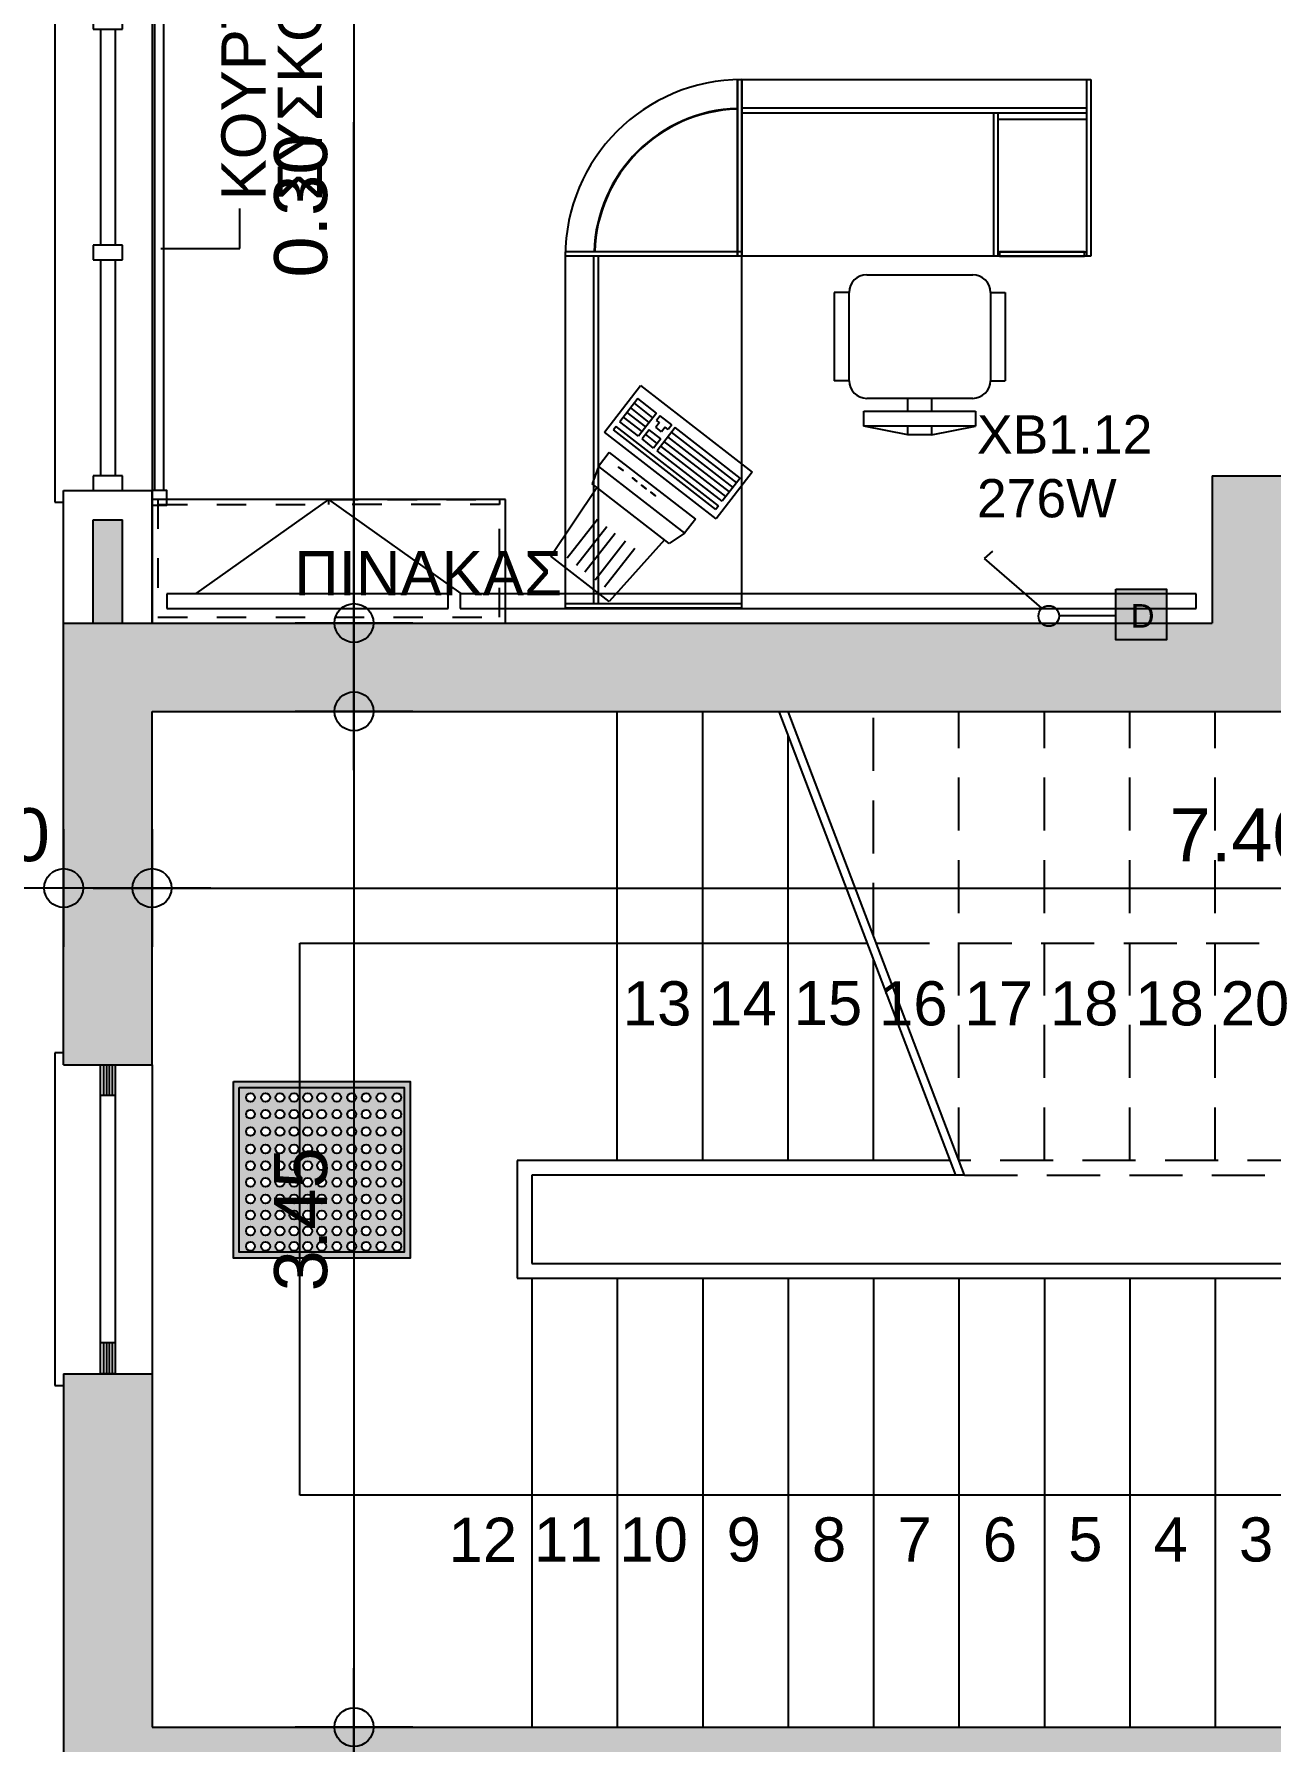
# Model space of a CAD drawing. Header units: metres. Extents: x -11 to 85, y -301 to 135.
# Drawn here: x 14.67 to 18.87, y -43.24 to -37.44 of the extents above; entities that cross this region are included whole.
import ezdxf
from ezdxf.enums import TextEntityAlignment as Align

# ---------------------------------------------------------------- set-up
doc = ezdxf.new("R2010")
doc.units = ezdxf.units.M
doc.header["$LTSCALE"] = 0.036
doc.header["$PDMODE"] = 2
doc.linetypes.add('HIDDEN', pattern=[0.375, 0.25, -0.125])
for name, color, linetype in [('arxitek borofos', 252, 'Continuous'), ('DIMBLK', 252, 'Continuous'), ('Epipla', 252, 'Continuous'), ('HLEK_FL001_SYMBOLS', 230, 'Continuous'), ('Parathira', 252, 'Continuous')]:
    doc.layers.add(name, color=color, linetype=linetype)
doc.styles.add('COMU-N', font='arial.ttf')
doc.styles.get("Standard").update_dxf_attribs({"font": 'arial.ttf'})
doc.dimstyles.new('CADWDOT', dxfattribs={"dimscale": 0.1, "dimtxt": 1.8, "dimasz": 0.08, "dimexe": 2, "dimexo": 0, "dimgap": 0.09, "dimtad": 0, "dimrnd": 0.001, "dimzin": 0, "dimdsep": 46, "dimtxsty": 'Standard', "dimblk1": 'ARTDIM', "dimblk2": 'ARTDIM', "dimsah": 1, "dimcen": 0.09, "dimdle": 0.05, "dimse1": 1, "dimse2": 1, "dimadec": 0, "dimazin": 0, "dimtfac": 1, "dimtmove": 0, "dimatfit": 3, "dimldrblk": 'ARTDIM', "dimfxl": 2, "dimtvp": 0.9999, "dimtolj": 1, "dimtzin": 0, "dimarcsym": 0})

# ---------------------------------------------------------------- blocks, each defined once
blk = doc.blocks.new('A$C7E7A7D1A')
at = {"layer": 'Parathira'}
for p, q in [((-0.33, 0.04), (-0.33, -1.09)), ((-0.3, 0.04), (-0.33, 0.04)), ((-0.175, 0), (-0.125, 0)), ((-0.175, -1.05), (-0.175, 0)), ((-0.125, 0), (-0.125, -1.05)), ((0, 0), (0, -1.05)), ((-0.165, 0), (-0.165, -0.105)), ((-0.155, 0), (-0.155, -0.105)), ((-0.145, 0), (-0.145, -0.105)), ((-0.135, 0), (-0.135, -0.105)), ((-0.125, -0.105), (-0.175, -0.105)), ((-0.125, -0.945), (-0.175, -0.945)), ((-0.165, -0.945), (-0.165, -1.05)), ((-0.155, -0.945), (-0.155, -1.05)), ((-0.145, -0.945), (-0.145, -1.05)), ((-0.135, -0.945), (-0.135, -1.05)), ((-0.33, -1.09), (-0.3, -1.09)), ((-0.125, -1.05), (-0.175, -1.05))]:
    blk.add_line(p, q, dxfattribs=at)
blk = doc.blocks.new('A$C52D13D70')
at = {"layer": 'Parathira'}
for p, q in [((-0.33, 0.04), (-0.33, -2.44)), ((-0.3, 0.04), (-0.33, 0.04)), ((-0.1, 0), (-0.2, 0)), ((-0.2, 0), (-0.2, -0.05)), ((-0.1, -0.05), (-0.1, 0)), ((0, 0), (0, -2.4)), ((-0.2, -0.05), (-0.1, -0.05)), ((-0.175, -0.05), (-0.175, -0.7833)), ((-0.125, -0.05), (-0.125, -0.7833)), ((-0.1, -0.7833), (-0.2, -0.7833)), ((-0.2, -0.7833), (-0.2, -0.8333)), ((-0.1, -0.8333), (-0.1, -0.7833)), ((-0.2, -0.8333), (-0.1, -0.8333)), ((-0.175, -0.8333), (-0.175, -1.5667)), ((-0.125, -0.8333), (-0.125, -1.5667)), ((-0.1, -1.5667), (-0.2, -1.5667)), ((-0.2, -1.5667), (-0.2, -1.6167)), ((-0.2, -1.6167), (-0.1, -1.6167)), ((-0.175, -1.6167), (-0.175, -2.35)), ((-0.125, -1.6167), (-0.125, -2.35)), ((-0.1, -1.6167), (-0.1, -1.5667)), ((-0.1, -2.35), (-0.2, -2.35)), ((-0.2, -2.35), (-0.2, -2.4)), ((-0.1, -2.4), (-0.1, -2.35)), ((-0.2, -2.4), (-0.1, -2.4)), ((-0.33, -2.44), (-0.3, -2.44))]:
    blk.add_line(p, q, dxfattribs=at)
blk = doc.blocks.new('ARTDIM')
at = {"layer": 'DIMBLK'}
for p, q in [((0, -24.9975), (0, 24.9975)), ((-24.9975, 0), (24.9975, 0))]:
    blk.add_line(p, q, dxfattribs=at)
blk.add_circle((0, 0), 8.25, dxfattribs=at)
blk = doc.blocks.new('*D877')
at = {"layer": 'arxitek borofos', "color": 0, "lineweight": -2}
blk.add_line((15.7595, -28.801), (15.7595, -39.435), dxfattribs=at)
at = {"layer": 'Defpoints', "color": 0, "transparency": 16777216}
for p in [(15.0737, -28.793), (15.0737, -39.443), (15.7595, -39.443)]:
    blk.add_point(p, dxfattribs=at)
at = {"layer": 'arxitek borofos', "color": 0, "lineweight": -2, "xscale": 0.008, "yscale": 0.008, "zscale": 0.008}
for p, rotation in [((15.7595, -28.793), 90), ((15.7595, -39.443), 270)]:
    blk.add_blockref('ARTDIM', p, dxfattribs=dict(at, rotation=rotation))
at = {"layer": 'arxitek borofos', "color": 0, "insert": (15.5796, -34.118), "char_height": 0.18, "attachment_point": 5, "rotation": 90}
blk.add_mtext('\\A1;10.65', dxfattribs=at)
blk = doc.blocks.new('*D878')
at = {"layer": 'arxitek borofos', "color": 0, "lineweight": -2}
for p, q in [((15.7595, -39.443), (15.7595, -37.7417)), ((15.7595, -39.735), (15.7595, -39.451))]:
    blk.add_line(p, q, dxfattribs=at)
at = {"layer": 'Defpoints', "color": 0, "transparency": 16777216}
for p in [(15.3737, -39.443), (15.3737, -39.743), (15.7595, -39.743)]:
    blk.add_point(p, dxfattribs=at)
at = {"layer": 'arxitek borofos', "color": 0, "lineweight": -2, "xscale": 0.008, "yscale": 0.008, "zscale": 0.008}
for p, rotation in [((15.7595, -39.443), 90), ((15.7595, -39.743), 270)]:
    blk.add_blockref('ARTDIM', p, dxfattribs=dict(at, rotation=rotation))
at = {"layer": 'arxitek borofos', "color": 0, "insert": (15.5796, -38.025), "char_height": 0.18, "attachment_point": 5, "rotation": 90}
blk.add_mtext('\\A1;0.30', dxfattribs=at)
blk = doc.blocks.new('*D879')
at = {"layer": 'arxitek borofos', "color": 0, "lineweight": -2}
blk.add_line((15.7595, -39.751), (15.7595, -43.185), dxfattribs=at)
at = {"layer": 'Defpoints', "color": 0, "transparency": 16777216}
for p in [(15.0737, -39.743), (15.0737, -43.193), (15.7595, -43.193)]:
    blk.add_point(p, dxfattribs=at)
at = {"layer": 'arxitek borofos', "color": 0, "lineweight": -2, "xscale": 0.008, "yscale": 0.008, "zscale": 0.008}
for p, rotation in [((15.7595, -39.743), 90), ((15.7595, -43.193), 270)]:
    blk.add_blockref('ARTDIM', p, dxfattribs=dict(at, rotation=rotation))
at = {"layer": 'arxitek borofos', "color": 0, "insert": (15.5796, -41.468), "char_height": 0.18, "attachment_point": 5, "rotation": 90}
blk.add_mtext('\\A1;3.45', dxfattribs=at)
blk = doc.blocks.new('*D880')
at = {"layer": 'arxitek borofos', "color": 0, "lineweight": -2}
for p, q in [((15.7595, -43.201), (15.7595, -43.485)), ((15.7595, -43.493), (15.7595, -44.0676))]:
    blk.add_line(p, q, dxfattribs=at)
at = {"layer": 'Defpoints', "color": 0, "transparency": 16777216}
for p in [(15.0737, -43.193), (15.0737, -43.493), (15.7595, -43.493)]:
    blk.add_point(p, dxfattribs=at)
at = {"layer": 'arxitek borofos', "color": 0, "lineweight": -2, "xscale": 0.008, "yscale": 0.008, "zscale": 0.008}
for p, rotation in [((15.7595, -43.193), 90), ((15.7595, -43.493), 270)]:
    blk.add_blockref('ARTDIM', p, dxfattribs=dict(at, rotation=rotation))
at = {"layer": 'arxitek borofos', "color": 0, "insert": (15.5796, -43.7843), "char_height": 0.18, "attachment_point": 5, "rotation": 90}
blk.add_mtext('\\A1;0.30', dxfattribs=at)
blk = doc.blocks.new('*D895')
at = {"layer": 'arxitek borofos', "color": 0, "lineweight": -2}
for p, q in [((14.7737, -40.3432), (14.1991, -40.3432)), ((15.0657, -40.3432), (14.7817, -40.3432))]:
    blk.add_line(p, q, dxfattribs=at)
at = {"layer": 'Defpoints', "color": 0, "transparency": 16777216}
for p in [(14.7737, -39.9247), (15.0737, -39.9247), (14.7737, -40.3432)]:
    blk.add_point(p, dxfattribs=at)
at = {"layer": 'arxitek borofos', "color": 0, "lineweight": -2, "xscale": 0.008, "yscale": 0.008, "zscale": 0.008, "rotation": 180}
blk.add_blockref('ARTDIM', (14.7737, -40.3432), dxfattribs=at)
at = {"layer": 'arxitek borofos', "color": 0, "lineweight": -2, "xscale": 0.008, "yscale": 0.008, "zscale": 0.008}
blk.add_blockref('ARTDIM', (15.0737, -40.3432), dxfattribs=at)
at = {"layer": 'arxitek borofos', "color": 0, "insert": (14.4824, -40.1632), "char_height": 0.18, "attachment_point": 5}
blk.add_mtext('\\A1;0.30', dxfattribs=at)
blk = doc.blocks.new('*D896')
at = {"layer": 'arxitek borofos', "color": 0, "lineweight": -2}
blk.add_line((15.0817, -40.3432), (22.4657, -40.3432), dxfattribs=at)
at = {"layer": 'Defpoints', "color": 0, "transparency": 16777216}
for p in [(15.0737, -39.9247), (22.4737, -39.9247), (22.4737, -40.3432)]:
    blk.add_point(p, dxfattribs=at)
at = {"layer": 'arxitek borofos', "color": 0, "lineweight": -2, "xscale": 0.008, "yscale": 0.008, "zscale": 0.008, "rotation": 180}
blk.add_blockref('ARTDIM', (15.0737, -40.3432), dxfattribs=at)
at = {"layer": 'arxitek borofos', "color": 0, "lineweight": -2, "xscale": 0.008, "yscale": 0.008, "zscale": 0.008}
blk.add_blockref('ARTDIM', (22.4737, -40.3432), dxfattribs=at)
at = {"layer": 'arxitek borofos', "color": 0, "insert": (18.7737, -40.1632), "char_height": 0.18, "attachment_point": 5}
blk.add_mtext('\\A1;7.40', dxfattribs=at)
blk = doc.blocks.new('A$C074263FA')
at = {"layer": 'Epipla'}
for p, q in [((0.05, -0.01), (2.45, -0.01)), ((0.05, -0.04), (2.45, -0.04))]:
    blk.add_line(p, q, dxfattribs=at)
for points in [[(0, -0.05), (0, 0), (0.05, 0), (0.05, -0.05)], [(2.5, -0.05), (2.5, 0), (2.45, 0), (2.45, -0.05)]]:
    blk.add_lwpolyline(points, close=True, dxfattribs=at)
blk = doc.blocks.new('gJ6_a1')
at = {"linetype": 'Continuous'}
for p, q in [((-0.2193, 0.2297), (-0.191, 0.2541)), ((-0.024, 0.0608), (-0.2193, 0.2297))]:
    blk.add_line(p, q, dxfattribs=at)
blk.add_circle((-0.0005, 0.0343), 0.0349, dxfattribs=at)
blk = doc.blocks.new('dimmer')
at = {"layer": 'HLEK_FL001_SYMBOLS'}
blk.add_hatch(color=11, dxfattribs=at).paths.add_polyline_path([(2263.7579, 1291.6993), (2263.5429, 1291.6993), (2263.5429, 1291.4844), (2263.7579, 1291.4844)])
blk.add_lwpolyline([(2263.5429, 1291.6993), (2263.7579, 1291.6993), (2263.7579, 1291.4844), (2263.5429, 1291.4844)], close=True, dxfattribs=at)
blk.add_text('D', height=0.1, dxfattribs=at).set_placement((2263.6057, 1291.5361))
blk = doc.blocks.new('dimmer1')
at = {"layer": 'HLEK_FL001_SYMBOLS'}
blk.add_line((2318.1609, 1255.9928), (2317.9681, 1255.9928), dxfattribs=at)
at = {"layer": 'HLEK_FL001_SYMBOLS', "xscale": 0.8000000000000114, "yscale": 0.8000000000000114, "zscale": 0.8000000000000114}
blk.add_blockref('dimmer', (507.3271, 222.7235), dxfattribs=at)
blk = doc.blocks.new('led 46W tetragono')
at = {"layer": 'HLEK_FL001_SYMBOLS'}
h = blk.add_hatch(color=256, dxfattribs=at)
h.dxf.hatch_style = 1
h.paths.add_polyline_path([(104.7283, -8.1225), (104.7283, -8.7225), (105.3283, -8.7225), (105.3283, -8.1225)])
h.paths.add_polyline_path([(105.3083, -8.1425), (105.3083, -8.7025), (104.7483, -8.7025), (104.7483, -8.1425)], flags=16)
h.paths.add_polyline_path([(104.9493, -8.1771, -1), (104.9193, -8.1771, -1)], flags=0)
h.paths.add_polyline_path([(104.9954, -8.1771, -1), (104.9654, -8.1771, -1)], flags=0)
h.paths.add_polyline_path([(104.9014, -8.1771, -1), (104.8714, -8.1771, -1)], flags=0)
h.paths.add_polyline_path([(105.0432, -8.1771, -1), (105.0133, -8.1771, -1)], flags=0)
h.paths.add_polyline_path([(104.9493, -8.2338, -1), (104.9193, -8.2338, -1)], flags=0)
h.paths.add_polyline_path([(104.9954, -8.2338, -1), (104.9654, -8.2338, -1)], flags=0)
h.paths.add_polyline_path([(104.9014, -8.2338, -1), (104.8714, -8.2338, -1)], flags=0)
h.paths.add_polyline_path([(104.8526, -8.1771, -1), (104.8227, -8.1771, -1)], flags=0)
h.paths.add_polyline_path([(105.0432, -8.2338, -1), (105.0133, -8.2338, -1)], flags=0)
h.paths.add_polyline_path([(105.0946, -8.1771, -1), (105.0647, -8.1771, -1)], flags=0)
h.paths.add_polyline_path([(104.8526, -8.2338, -1), (104.8227, -8.2338, -1)], flags=0)
h.paths.add_polyline_path([(105.0946, -8.2338, -1), (105.0647, -8.2338, -1)], flags=0)
h.paths.add_polyline_path([(104.9493, -8.2927, -1), (104.9193, -8.2927, -1)], flags=0)
h.paths.add_polyline_path([(104.9954, -8.2927, -1), (104.9654, -8.2927, -1)], flags=0)
h.paths.add_polyline_path([(104.8012, -8.1771, -1), (104.7713, -8.1771, -1)], flags=0)
h.paths.add_polyline_path([(104.9014, -8.2927, -1), (104.8714, -8.2927, -1)], flags=0)
h.paths.add_polyline_path([(105.0432, -8.2927, -1), (105.0133, -8.2927, -1)], flags=0)
h.paths.add_polyline_path([(105.1452, -8.1771, -1), (105.1152, -8.1771, -1)], flags=0)
h.paths.add_polyline_path([(104.8012, -8.2338, -1), (104.7713, -8.2338, -1)], flags=0)
h.paths.add_polyline_path([(104.8526, -8.2927, -1), (104.8227, -8.2927, -1)], flags=0)
h.paths.add_polyline_path([(105.1452, -8.2338, -1), (105.1152, -8.2338, -1)], flags=0)
h.paths.add_polyline_path([(105.0946, -8.2927, -1), (105.0647, -8.2927, -1)], flags=0)
h.paths.add_polyline_path([(104.9493, -8.3517, -1), (104.9193, -8.3517, -1)], flags=0)
h.paths.add_polyline_path([(104.9954, -8.3517, -1), (104.9654, -8.3517, -1)], flags=0)
h.paths.add_polyline_path([(105.1939, -8.1771, -1), (105.164, -8.1771, -1)], flags=0)
h.paths.add_polyline_path([(104.9014, -8.3517, -1), (104.8714, -8.3517, -1)], flags=0)
h.paths.add_polyline_path([(105.0432, -8.3517, -1), (105.0133, -8.3517, -1)], flags=0)
h.paths.add_polyline_path([(104.8012, -8.2927, -1), (104.7713, -8.2927, -1)], flags=0)
h.paths.add_polyline_path([(105.1452, -8.2927, -1), (105.1152, -8.2927, -1)], flags=0)
h.paths.add_polyline_path([(105.1939, -8.2338, -1), (105.164, -8.2338, -1)], flags=0)
h.paths.add_polyline_path([(104.8526, -8.3517, -1), (104.8227, -8.3517, -1)], flags=0)
h.paths.add_polyline_path([(105.0946, -8.3517, -1), (105.0647, -8.3517, -1)], flags=0)
h.paths.add_polyline_path([(105.1939, -8.2927, -1), (105.164, -8.2927, -1)], flags=0)
h.paths.add_polyline_path([(105.2445, -8.1771, -1), (105.2145, -8.1771, -1)], flags=0)
h.paths.add_polyline_path([(104.8012, -8.3517, -1), (104.7713, -8.3517, -1)], flags=0)
h.paths.add_polyline_path([(104.9493, -8.4083, -1), (104.9193, -8.4083, -1)], flags=0)
h.paths.add_polyline_path([(104.9954, -8.4083, -1), (104.9654, -8.4083, -1)], flags=0)
h.paths.add_polyline_path([(105.1452, -8.3517, -1), (105.1152, -8.3517, -1)], flags=0)
h.paths.add_polyline_path([(104.9014, -8.4083, -1), (104.8714, -8.4083, -1)], flags=0)
h.paths.add_polyline_path([(105.0432, -8.4083, -1), (105.0133, -8.4083, -1)], flags=0)
h.paths.add_polyline_path([(105.2445, -8.2338, -1), (105.2145, -8.2338, -1)], flags=0)
h.paths.add_polyline_path([(104.8526, -8.4083, -1), (104.8227, -8.4083, -1)], flags=0)
h.paths.add_polyline_path([(105.0946, -8.4083, -1), (105.0647, -8.4083, -1)], flags=0)
h.paths.add_polyline_path([(105.1939, -8.3517, -1), (105.164, -8.3517, -1)], flags=0)
h.paths.add_polyline_path([(105.2445, -8.2927, -1), (105.2145, -8.2927, -1)], flags=0)
h.paths.add_polyline_path([(104.8012, -8.4083, -1), (104.7713, -8.4083, -1)], flags=0)
h.paths.add_polyline_path([(105.1452, -8.4083, -1), (105.1152, -8.4083, -1)], flags=0)
h.paths.add_polyline_path([(105.2985, -8.1771, -1), (105.2686, -8.1771, -1)], flags=0)
h.paths.add_polyline_path([(104.9493, -8.465, -1), (104.9193, -8.465, -1)], flags=0)
h.paths.add_polyline_path([(104.9954, -8.465, -1), (104.9654, -8.465, -1)], flags=0)
h.paths.add_polyline_path([(104.9014, -8.465, -1), (104.8714, -8.465, -1)], flags=0)
h.paths.add_polyline_path([(105.0432, -8.465, -1), (105.0133, -8.465, -1)], flags=0)
h.paths.add_polyline_path([(105.2985, -8.2338, -1), (105.2686, -8.2338, -1)], flags=0)
h.paths.add_polyline_path([(105.2445, -8.3517, -1), (105.2145, -8.3517, -1)], flags=0)
h.paths.add_polyline_path([(104.8526, -8.465, -1), (104.8227, -8.465, -1)], flags=0)
h.paths.add_polyline_path([(105.1939, -8.4083, -1), (105.164, -8.4083, -1)], flags=0)
h.paths.add_polyline_path([(105.0946, -8.465, -1), (105.0647, -8.465, -1)], flags=0)
h.paths.add_polyline_path([(105.2985, -8.2927, -1), (105.2686, -8.2927, -1)], flags=0)
h.paths.add_polyline_path([(104.8012, -8.465, -1), (104.7713, -8.465, -1)], flags=0)
h.paths.add_polyline_path([(105.1452, -8.465, -1), (105.1152, -8.465, -1)], flags=0)
h.paths.add_polyline_path([(105.2445, -8.4083, -1), (105.2145, -8.4083, -1)], flags=0)
h.paths.add_polyline_path([(104.9493, -8.5217, -1), (104.9193, -8.5217, -1)], flags=0)
h.paths.add_polyline_path([(104.9954, -8.5217, -1), (104.9654, -8.5217, -1)], flags=0)
h.paths.add_polyline_path([(105.2985, -8.3517, -1), (105.2686, -8.3517, -1)], flags=0)
h.paths.add_polyline_path([(104.9014, -8.5217, -1), (104.8714, -8.5217, -1)], flags=0)
h.paths.add_polyline_path([(105.0432, -8.5217, -1), (105.0133, -8.5217, -1)], flags=0)
h.paths.add_polyline_path([(105.1939, -8.465, -1), (105.164, -8.465, -1)], flags=0)
h.paths.add_polyline_path([(104.8526, -8.5217, -1), (104.8227, -8.5217, -1)], flags=0)
h.paths.add_polyline_path([(105.0946, -8.5217, -1), (105.0647, -8.5217, -1)], flags=0)
h.paths.add_polyline_path([(104.8012, -8.5217, -1), (104.7713, -8.5217, -1)], flags=0)
h.paths.add_polyline_path([(105.1452, -8.5217, -1), (105.1152, -8.5217, -1)], flags=0)
h.paths.add_polyline_path([(105.2985, -8.4083, -1), (105.2686, -8.4083, -1)], flags=0)
h.paths.add_polyline_path([(105.2445, -8.465, -1), (105.2145, -8.465, -1)], flags=0)
h.paths.add_polyline_path([(104.9493, -8.5761, -1), (104.9193, -8.5761, -1)], flags=0)
h.paths.add_polyline_path([(104.9954, -8.5761, -1), (104.9654, -8.5761, -1)], flags=0)
h.paths.add_polyline_path([(105.1939, -8.5217, -1), (105.164, -8.5217, -1)], flags=0)
h.paths.add_polyline_path([(104.9014, -8.5761, -1), (104.8714, -8.5761, -1)], flags=0)
h.paths.add_polyline_path([(105.0432, -8.5761, -1), (105.0133, -8.5761, -1)], flags=0)
h.paths.add_polyline_path([(104.8526, -8.5761, -1), (104.8227, -8.5761, -1)], flags=0)
h.paths.add_polyline_path([(105.0946, -8.5761, -1), (105.0647, -8.5761, -1)], flags=0)
h.paths.add_polyline_path([(105.2985, -8.465, -1), (105.2686, -8.465, -1)], flags=0)
h.paths.add_polyline_path([(104.8012, -8.5761, -1), (104.7713, -8.5761, -1)], flags=0)
h.paths.add_polyline_path([(105.2445, -8.5217, -1), (105.2145, -8.5217, -1)], flags=0)
h.paths.add_polyline_path([(105.1452, -8.5761, -1), (105.1152, -8.5761, -1)], flags=0)
h.paths.add_polyline_path([(105.1939, -8.5761, -1), (105.164, -8.5761, -1)], flags=0)
h.paths.add_polyline_path([(104.9493, -8.6305, -1), (104.9193, -8.6305, -1)], flags=0)
h.paths.add_polyline_path([(104.9954, -8.6305, -1), (104.9654, -8.6305, -1)], flags=0)
h.paths.add_polyline_path([(104.9014, -8.6305, -1), (104.8714, -8.6305, -1)], flags=0)
h.paths.add_polyline_path([(105.0432, -8.6305, -1), (105.0133, -8.6305, -1)], flags=0)
h.paths.add_polyline_path([(105.2985, -8.5217, -1), (105.2686, -8.5217, -1)], flags=0)
h.paths.add_polyline_path([(104.8526, -8.6305, -1), (104.8227, -8.6305, -1)], flags=0)
h.paths.add_polyline_path([(105.0946, -8.6305, -1), (105.0647, -8.6305, -1)], flags=0)
h.paths.add_polyline_path([(105.2445, -8.5761, -1), (105.2145, -8.5761, -1)], flags=0)
h.paths.add_polyline_path([(104.8012, -8.6305, -1), (104.7713, -8.6305, -1)], flags=0)
h.paths.add_polyline_path([(105.1452, -8.6305, -1), (105.1152, -8.6305, -1)], flags=0)
h.paths.add_polyline_path([(105.1939, -8.6305, -1), (105.164, -8.6305, -1)], flags=0)
h.paths.add_polyline_path([(104.9493, -8.6826, -1), (104.9193, -8.6826, -1)], flags=0)
h.paths.add_polyline_path([(104.9954, -8.6826, -1), (104.9654, -8.6826, -1)], flags=0)
h.paths.add_polyline_path([(105.2985, -8.5761, -1), (105.2686, -8.5761, -1)], flags=0)
h.paths.add_polyline_path([(104.9014, -8.6826, -1), (104.8714, -8.6826, -1)], flags=0)
h.paths.add_polyline_path([(105.0432, -8.6826, -1), (105.0133, -8.6826, -1)], flags=0)
h.paths.add_polyline_path([(104.8526, -8.6826, -1), (104.8227, -8.6826, -1)], flags=0)
h.paths.add_polyline_path([(105.0946, -8.6826, -1), (105.0647, -8.6826, -1)], flags=0)
h.paths.add_polyline_path([(105.2445, -8.6305, -1), (105.2145, -8.6305, -1)], flags=0)
h.paths.add_polyline_path([(104.8012, -8.6826, -1), (104.7713, -8.6826, -1)], flags=0)
h.paths.add_polyline_path([(105.1452, -8.6826, -1), (105.1152, -8.6826, -1)], flags=0)
h.paths.add_polyline_path([(105.1939, -8.6826, -1), (105.164, -8.6826, -1)], flags=0)
h.paths.add_polyline_path([(105.2985, -8.6305, -1), (105.2686, -8.6305, -1)], flags=0)
h.paths.add_polyline_path([(105.2445, -8.6826, -1), (105.2145, -8.6826, -1)], flags=0)
h.paths.add_polyline_path([(105.2985, -8.6826, -1), (105.2686, -8.6826, -1)], flags=0)
h = blk.add_hatch(color=181, dxfattribs=at)
h.dxf.hatch_style = 1
h.paths.add_polyline_path([(104.7483, -8.1425), (104.7483, -8.7025), (105.3083, -8.7025), (105.3083, -8.1425)])
h.paths.add_polyline_path([(104.9954, -8.3517, -1), (104.9654, -8.3517, -1)], flags=16)
h.paths.add_polyline_path([(105.0432, -8.3517, -1), (105.0133, -8.3517, -1)], flags=16)
h.paths.add_polyline_path([(104.9654, -8.2927, -1), (104.9954, -8.2927, -1)], flags=16)
h.paths.add_polyline_path([(105.0133, -8.2927, -1), (105.0432, -8.2927, -1)], flags=16)
h.paths.add_polyline_path([(104.9493, -8.3517, -1), (104.9193, -8.3517, -1)], flags=16)
h.paths.add_polyline_path([(104.9193, -8.2927, -1), (104.9493, -8.2927, -1)], flags=16)
h.paths.add_polyline_path([(105.0946, -8.3517, -1), (105.0647, -8.3517, -1)], flags=16)
h.paths.add_polyline_path([(105.0647, -8.2927, -1), (105.0946, -8.2927, -1)], flags=16)
h.paths.add_polyline_path([(104.9954, -8.4083, -1), (104.9654, -8.4083, -1)], flags=16)
h.paths.add_polyline_path([(105.0432, -8.4083, -1), (105.0133, -8.4083, -1)], flags=16)
h.paths.add_polyline_path([(104.9654, -8.2338, -1), (104.9954, -8.2338, -1)], flags=16)
h.paths.add_polyline_path([(105.0133, -8.2338, -1), (105.0432, -8.2338, -1)], flags=16)
h.paths.add_polyline_path([(104.9493, -8.4083, -1), (104.9193, -8.4083, -1)], flags=16)
h.paths.add_polyline_path([(105.0946, -8.4083, -1), (105.0647, -8.4083, -1)], flags=16)
h.paths.add_polyline_path([(104.9193, -8.2338, -1), (104.9493, -8.2338, -1)], flags=16)
h.paths.add_polyline_path([(105.0647, -8.2338, -1), (105.0946, -8.2338, -1)], flags=16)
h.paths.add_polyline_path([(104.9014, -8.3517, -1), (104.8714, -8.3517, -1)], flags=16)
h.paths.add_polyline_path([(104.8714, -8.2927, -1), (104.9014, -8.2927, -1)], flags=16)
h.paths.add_polyline_path([(105.1452, -8.3517, -1), (105.1152, -8.3517, -1)], flags=16)
h.paths.add_polyline_path([(105.1152, -8.2927, -1), (105.1452, -8.2927, -1)], flags=16)
h.paths.add_polyline_path([(104.9954, -8.465, -1), (104.9654, -8.465, -1)], flags=16)
h.paths.add_polyline_path([(105.0432, -8.465, -1), (105.0133, -8.465, -1)], flags=16)
h.paths.add_polyline_path([(104.9014, -8.4083, -1), (104.8714, -8.4083, -1)], flags=16)
h.paths.add_polyline_path([(104.8714, -8.2338, -1), (104.9014, -8.2338, -1)], flags=16)
h.paths.add_polyline_path([(104.9654, -8.1771, -1), (104.9954, -8.1771, -1)], flags=16)
h.paths.add_polyline_path([(105.0133, -8.1771, -1), (105.0432, -8.1771, -1)], flags=16)
h.paths.add_polyline_path([(105.1452, -8.4083, -1), (105.1152, -8.4083, -1)], flags=16)
h.paths.add_polyline_path([(104.9493, -8.465, -1), (104.9193, -8.465, -1)], flags=16)
h.paths.add_polyline_path([(105.1152, -8.2338, -1), (105.1452, -8.2338, -1)], flags=16)
h.paths.add_polyline_path([(105.0946, -8.465, -1), (105.0647, -8.465, -1)], flags=16)
h.paths.add_polyline_path([(104.9193, -8.1771, -1), (104.9493, -8.1771, -1)], flags=16)
h.paths.add_polyline_path([(105.0647, -8.1771, -1), (105.0946, -8.1771, -1)], flags=16)
h.paths.add_polyline_path([(104.8526, -8.3517, -1), (104.8227, -8.3517, -1)], flags=16)
h.paths.add_polyline_path([(104.8227, -8.2927, -1), (104.8526, -8.2927, -1)], flags=16)
h.paths.add_polyline_path([(105.1939, -8.3517, -1), (105.164, -8.3517, -1)], flags=16)
h.paths.add_polyline_path([(105.164, -8.2927, -1), (105.1939, -8.2927, -1)], flags=16)
h.paths.add_polyline_path([(104.9014, -8.465, -1), (104.8714, -8.465, -1)], flags=16)
h.paths.add_polyline_path([(104.8526, -8.4083, -1), (104.8227, -8.4083, -1)], flags=16)
h.paths.add_polyline_path([(105.1452, -8.465, -1), (105.1152, -8.465, -1)], flags=16)
h.paths.add_polyline_path([(104.8714, -8.1771, -1), (104.9014, -8.1771, -1)], flags=16)
h.paths.add_polyline_path([(104.8227, -8.2338, -1), (104.8526, -8.2338, -1)], flags=16)
h.paths.add_polyline_path([(105.1939, -8.4083, -1), (105.164, -8.4083, -1)], flags=16)
h.paths.add_polyline_path([(105.1152, -8.1771, -1), (105.1452, -8.1771, -1)], flags=16)
h.paths.add_polyline_path([(104.9954, -8.5217, -1), (104.9654, -8.5217, -1)], flags=16)
h.paths.add_polyline_path([(105.0432, -8.5217, -1), (105.0133, -8.5217, -1)], flags=16)
h.paths.add_polyline_path([(105.164, -8.2338, -1), (105.1939, -8.2338, -1)], flags=16)
h.paths.add_polyline_path([(104.9493, -8.5217, -1), (104.9193, -8.5217, -1)], flags=16)
h.paths.add_polyline_path([(105.0946, -8.5217, -1), (105.0647, -8.5217, -1)], flags=16)
h.paths.add_polyline_path([(104.8526, -8.465, -1), (104.8227, -8.465, -1)], flags=16)
h.paths.add_polyline_path([(104.8012, -8.3517, -1), (104.7713, -8.3517, -1)], flags=16)
h.paths.add_polyline_path([(104.7713, -8.2927, -1), (104.8012, -8.2927, -1)], flags=16)
h.paths.add_polyline_path([(104.8227, -8.1771, -1), (104.8526, -8.1771, -1)], flags=16)
h.paths.add_polyline_path([(105.1939, -8.465, -1), (105.164, -8.465, -1)], flags=16)
h.paths.add_polyline_path([(105.2445, -8.3517, -1), (105.2145, -8.3517, -1)], flags=16)
h.paths.add_polyline_path([(104.9014, -8.5217, -1), (104.8714, -8.5217, -1)], flags=16)
h.paths.add_polyline_path([(105.2145, -8.2927, -1), (105.2445, -8.2927, -1)], flags=16)
h.paths.add_polyline_path([(105.164, -8.1771, -1), (105.1939, -8.1771, -1)], flags=16)
h.paths.add_polyline_path([(104.8012, -8.4083, -1), (104.7713, -8.4083, -1)], flags=16)
h.paths.add_polyline_path([(105.1452, -8.5217, -1), (105.1152, -8.5217, -1)], flags=16)
h.paths.add_polyline_path([(104.7713, -8.2338, -1), (104.8012, -8.2338, -1)], flags=16)
h.paths.add_polyline_path([(105.2445, -8.4083, -1), (105.2145, -8.4083, -1)], flags=16)
h.paths.add_polyline_path([(105.2145, -8.2338, -1), (105.2445, -8.2338, -1)], flags=16)
h.paths.add_polyline_path([(104.9954, -8.5761, -1), (104.9654, -8.5761, -1)], flags=16)
h.paths.add_polyline_path([(105.0432, -8.5761, -1), (105.0133, -8.5761, -1)], flags=16)
h.paths.add_polyline_path([(104.8526, -8.5217, -1), (104.8227, -8.5217, -1)], flags=16)
h.paths.add_polyline_path([(104.8012, -8.465, -1), (104.7713, -8.465, -1)], flags=16)
h.paths.add_polyline_path([(104.9493, -8.5761, -1), (104.9193, -8.5761, -1)], flags=16)
h.paths.add_polyline_path([(105.0946, -8.5761, -1), (105.0647, -8.5761, -1)], flags=16)
h.paths.add_polyline_path([(105.1939, -8.5217, -1), (105.164, -8.5217, -1)], flags=16)
h.paths.add_polyline_path([(104.7713, -8.1771, -1), (104.8012, -8.1771, -1)], flags=16)
h.paths.add_polyline_path([(105.2445, -8.465, -1), (105.2145, -8.465, -1)], flags=16)
h.paths.add_polyline_path([(105.2145, -8.1771, -1), (105.2445, -8.1771, -1)], flags=16)
h.paths.add_polyline_path([(104.9014, -8.5761, -1), (104.8714, -8.5761, -1)], flags=16)
h.paths.add_polyline_path([(105.1452, -8.5761, -1), (105.1152, -8.5761, -1)], flags=16)
h.paths.add_polyline_path([(105.2985, -8.3517, -1), (105.2686, -8.3517, -1)], flags=16)
h.paths.add_polyline_path([(105.2686, -8.2927, -1), (105.2985, -8.2927, -1)], flags=16)
h.paths.add_polyline_path([(105.2985, -8.4083, -1), (105.2686, -8.4083, -1)], flags=16)
h.paths.add_polyline_path([(104.8012, -8.5217, -1), (104.7713, -8.5217, -1)], flags=16)
h.paths.add_polyline_path([(105.2686, -8.2338, -1), (105.2985, -8.2338, -1)], flags=16)
h.paths.add_polyline_path([(105.2445, -8.5217, -1), (105.2145, -8.5217, -1)], flags=16)
h.paths.add_polyline_path([(104.8526, -8.5761, -1), (104.8227, -8.5761, -1)], flags=16)
h.paths.add_polyline_path([(104.9954, -8.6305, -1), (104.9654, -8.6305, -1)], flags=16)
h.paths.add_polyline_path([(105.1939, -8.5761, -1), (105.164, -8.5761, -1)], flags=16)
h.paths.add_polyline_path([(105.0432, -8.6305, -1), (105.0133, -8.6305, -1)], flags=16)
h.paths.add_polyline_path([(104.9493, -8.6305, -1), (104.9193, -8.6305, -1)], flags=16)
h.paths.add_polyline_path([(105.2985, -8.465, -1), (105.2686, -8.465, -1)], flags=16)
h.paths.add_polyline_path([(105.0946, -8.6305, -1), (105.0647, -8.6305, -1)], flags=16)
h.paths.add_polyline_path([(105.2686, -8.1771, -1), (105.2985, -8.1771, -1)], flags=16)
h.paths.add_polyline_path([(104.9014, -8.6305, -1), (104.8714, -8.6305, -1)], flags=16)
h.paths.add_polyline_path([(105.1452, -8.6305, -1), (105.1152, -8.6305, -1)], flags=16)
h.paths.add_polyline_path([(104.8012, -8.5761, -1), (104.7713, -8.5761, -1)], flags=16)
h.paths.add_polyline_path([(105.2445, -8.5761, -1), (105.2145, -8.5761, -1)], flags=16)
h.paths.add_polyline_path([(105.2985, -8.5217, -1), (105.2686, -8.5217, -1)], flags=16)
h.paths.add_polyline_path([(104.8526, -8.6305, -1), (104.8227, -8.6305, -1)], flags=16)
h.paths.add_polyline_path([(105.1939, -8.6305, -1), (105.164, -8.6305, -1)], flags=16)
h.paths.add_polyline_path([(104.9954, -8.6826, -1), (104.9654, -8.6826, -1)], flags=16)
h.paths.add_polyline_path([(105.0432, -8.6826, -1), (105.0133, -8.6826, -1)], flags=16)
h.paths.add_polyline_path([(104.9493, -8.6826, -1), (104.9193, -8.6826, -1)], flags=16)
h.paths.add_polyline_path([(105.0946, -8.6826, -1), (105.0647, -8.6826, -1)], flags=16)
h.paths.add_polyline_path([(104.8012, -8.6305, -1), (104.7713, -8.6305, -1)], flags=16)
h.paths.add_polyline_path([(104.9014, -8.6826, -1), (104.8714, -8.6826, -1)], flags=16)
h.paths.add_polyline_path([(105.2985, -8.5761, -1), (105.2686, -8.5761, -1)], flags=16)
h.paths.add_polyline_path([(105.1452, -8.6826, -1), (105.1152, -8.6826, -1)], flags=16)
h.paths.add_polyline_path([(105.2445, -8.6305, -1), (105.2145, -8.6305, -1)], flags=16)
h.paths.add_polyline_path([(104.8526, -8.6826, -1), (104.8227, -8.6826, -1)], flags=16)
h.paths.add_polyline_path([(105.1939, -8.6826, -1), (105.164, -8.6826, -1)], flags=16)
h.paths.add_polyline_path([(105.2985, -8.6305, -1), (105.2686, -8.6305, -1)], flags=16)
h.paths.add_polyline_path([(104.8012, -8.6826, -1), (104.7713, -8.6826, -1)], flags=16)
h.paths.add_polyline_path([(105.2445, -8.6826, -1), (105.2145, -8.6826, -1)], flags=16)
h.paths.add_polyline_path([(105.2985, -8.6826, -1), (105.2686, -8.6826, -1)], flags=16)
for points in [[(104.7283, -8.1225), (105.3283, -8.1225), (105.3283, -8.7225), (104.7283, -8.7225)], [(104.7483, -8.1425), (105.3083, -8.1425), (105.3083, -8.7025), (104.7483, -8.7025)]]:
    blk.add_lwpolyline(points, close=True, dxfattribs=at)
for centre in [(104.7862, -8.1771), (104.8377, -8.1771), (104.8864, -8.1771), (104.9343, -8.1771), (104.9804, -8.1771), (105.0282, -8.1771), (105.0797, -8.1771), (105.1302, -8.1771), (105.1789, -8.1771), (105.2295, -8.1771), (105.2835, -8.1771), (104.7862, -8.2338), (104.8377, -8.2338), (104.8864, -8.2338), (104.9343, -8.2338), (104.9804, -8.2338), (105.0282, -8.2338), (105.0797, -8.2338), (105.1302, -8.2338), (105.1789, -8.2338), (105.2295, -8.2338), (105.2835, -8.2338), (104.7862, -8.2927), (104.8377, -8.2927), (104.8864, -8.2927), (104.9343, -8.2927), (104.9804, -8.2927), (105.0282, -8.2927), (105.0797, -8.2927), (105.1302, -8.2927), (105.1789, -8.2927), (105.2295, -8.2927), (105.2835, -8.2927), (104.7862, -8.3517), (104.8377, -8.3517), (104.8864, -8.3517), (104.9343, -8.3517), (104.9804, -8.3517), (105.0282, -8.3517), (105.0797, -8.3517), (105.1302, -8.3517), (105.1789, -8.3517), (105.2295, -8.3517), (105.2835, -8.3517), (104.7862, -8.4083), (104.8377, -8.4083), (104.8864, -8.4083), (104.9343, -8.4083), (104.9804, -8.4083), (105.0282, -8.4083), (105.0797, -8.4083), (105.1302, -8.4083), (105.1789, -8.4083), (105.2295, -8.4083), (105.2835, -8.4083), (104.7862, -8.465), (104.8377, -8.465), (104.8864, -8.465), (104.9343, -8.465), (104.9804, -8.465), (105.0282, -8.465), (105.0797, -8.465), (105.1302, -8.465), (105.1789, -8.465), (105.2295, -8.465), (105.2835, -8.465), (104.7862, -8.5217), (104.8377, -8.5217), (104.8864, -8.5217), (104.9343, -8.5217), (104.9804, -8.5217), (105.0282, -8.5217), (105.0797, -8.5217), (105.1302, -8.5217), (105.1789, -8.5217), (105.2295, -8.5217), (105.2835, -8.5217), (104.7862, -8.5761), (104.8377, -8.5761), (104.8864, -8.5761), (104.9343, -8.5761), (104.9804, -8.5761), (105.0282, -8.5761), (105.0797, -8.5761), (105.1302, -8.5761), (105.1789, -8.5761), (105.2295, -8.5761), (105.2835, -8.5761), (104.7862, -8.6305), (104.8377, -8.6305), (104.8864, -8.6305), (104.9343, -8.6305), (104.9804, -8.6305), (105.0282, -8.6305), (105.0797, -8.6305), (105.1302, -8.6305), (105.1789, -8.6305), (105.2295, -8.6305), (105.2835, -8.6305), (104.7862, -8.6826), (104.8377, -8.6826), (104.8864, -8.6826), (104.9343, -8.6826), (104.9804, -8.6826), (105.0282, -8.6826), (105.0797, -8.6826), (105.1302, -8.6826), (105.1789, -8.6826), (105.2295, -8.6826), (105.2835, -8.6826)]:
    blk.add_circle(centre, 0.015, dxfattribs=at)

msp = doc.modelspace()

# ---------------------------------------------------------------- hatches: boundary and pattern name
at = {"layer": 'arxitek borofos'}
for points in [[(18.9737, -38.943), (18.6737, -38.943), (18.6737, -39.443), (14.7737, -39.443), (14.7737, -40.943), (15.0737, -40.943), (15.0737, -39.743), (18.9737, -39.743)], [(14.9737, -39.093), (14.8737, -39.093), (14.8737, -39.443), (14.9737, -39.443)], [(15.0737, -43.193), (15.0737, -41.993), (14.7737, -41.993), (14.7737, -43.493), (18.6737, -43.493), (18.6737, -43.793), (18.9737, -43.793), (18.9737, -43.193)]]:
    msp.add_hatch(color=256, dxfattribs=at).paths.add_polyline_path(points)

# ---------------------------------------------------------------- linework, layer by layer
for p, q in [((17.0619, -37.5973), (18.2615, -37.5973)), ((17.0619, -38.197), (17.0619, -37.5973)), ((17.0619, -37.5973), (17.0619, -38.197)), ((17.0769, -38.197), (17.0769, -37.5973)), ((17.0769, -37.5973), (17.0769, -38.197)), ((18.2465, -37.5973), (18.2465, -38.197)), ((18.2615, -37.5973), (18.2615, -38.197)), ((17.0769, -37.6935), (18.2465, -37.6935)), ((17.0769, -37.7096), (18.2465, -37.7096)), ((17.9318, -38.1971), (17.9318, -37.7096)), ((17.9466, -38.1971), (17.9466, -37.7096)), ((17.9466, -37.7314), (18.2465, -37.7314)), ((15.3722, -38.1712), (15.3722, -38.0352)), ((15.1036, -38.1712), (15.3722, -38.1712)), ((17.0769, -38.182), (16.4771, -38.182)), ((17.0619, -38.182), (16.4771, -38.182)), ((16.4771, -38.197), (16.4771, -39.3917)), ((17.0769, -38.197), (16.4771, -38.197)), ((17.0769, -38.197), (16.4771, -38.197)), ((16.5734, -39.3767), (16.5734, -38.197)), ((16.5894, -39.3767), (16.5894, -38.197)), ((18.2615, -38.197), (17.0619, -38.197)), ((17.0769, -39.3917), (17.0769, -38.182)), ((17.9466, -38.1971), (17.9318, -38.1971)), ((17.9466, -38.182), (18.2465, -38.182)), ((18.2398, -38.182), (17.9511, -38.182)), ((17.9511, -38.182), (17.9511, -38.1971)), ((17.9511, -38.1971), (18.2398, -38.1971)), ((18.2398, -38.1971), (18.2398, -38.182)), ((17.5005, -38.2598), (17.8605, -38.2598)), ((17.4405, -38.3198), (17.3905, -38.3198)), ((17.3905, -38.3198), (17.3905, -38.6198)), ((17.4405, -38.6198), (17.4405, -38.3198)), ((17.9205, -38.3198), (17.9705, -38.3198)), ((17.9205, -38.3198), (17.9205, -38.6198)), ((17.9705, -38.3198), (17.9705, -38.6198)), ((17.4405, -38.6198), (17.3905, -38.6198)), ((17.9205, -38.6198), (17.9705, -38.6198)), ((16.6098, -38.7947), (16.7325, -38.6367)), ((16.7238, -38.6806, 0.0001), (16.6624, -38.7596, 0.0001)), ((16.7869, -38.7297, 0.0001), (16.7238, -38.6806, 0.0001)), ((16.7325, -38.6367), (17.1116, -38.9311)), ((17.8605, -38.6798), (17.5005, -38.6798)), ((17.6405, -38.7238), (17.6405, -38.6798)), ((17.7205, -38.6798), (17.7205, -38.7238)), ((16.7379, -38.7928, 0.0001), (16.6747, -38.7438, 0.0001)), ((16.7501, -38.7771, 0.0001), (16.687, -38.728, 0.0001)), ((16.7624, -38.7613, 0.0001), (16.6992, -38.7122, 0.0001)), ((16.7747, -38.7455, 0.0001), (16.7115, -38.6964, 0.0001)), ((16.7869, -38.7297, 0.0001), (16.7256, -38.8086, 0.0001)), ((16.7988, -38.7389, 0.0001), (16.7865, -38.7547, 0.0001)), ((16.8383, -38.7695, 0.0001), (16.7988, -38.7389, 0.0001)), ((17.4905, -38.7238), (17.8705, -38.7238)), ((17.4905, -38.7738), (17.4905, -38.7238)), ((17.8705, -38.7238), (17.8705, -38.7738)), ((16.9889, -39.0891), (16.6098, -38.7947)), ((16.6502, -38.7754, 0.0001), (16.641, -38.7872, 0.0001)), ((16.9885, -39.0571, 0.0001), (16.641, -38.7872, 0.0001)), ((16.9977, -39.0452, 0.0001), (16.6502, -38.7754, 0.0001)), ((16.7256, -38.8086, 0.0001), (16.6624, -38.7596, 0.0001)), ((16.762, -38.7863, 0.0001), (16.7375, -38.8178, 0.0001)), ((16.7892, -38.8327, 0.0001), (16.7497, -38.802, 0.0001)), ((16.8015, -38.8169, 0.0001), (16.762, -38.7863, 0.0001)), ((16.7964, -38.7623, 0.0001), (16.7841, -38.7781, 0.0001)), ((16.8039, -38.7935, 0.0001), (16.7841, -38.7781, 0.0001)), ((16.7964, -38.7623, 0.0001), (16.7865, -38.7547, 0.0001)), ((16.8501, -38.7787, 0.0001), (16.7888, -38.8577, 0.0001)), ((16.8161, -38.7777, 0.0001), (16.8039, -38.7935, 0.0001)), ((16.826, -38.7853, 0.0001), (16.8161, -38.7777, 0.0001)), ((16.8383, -38.7695, 0.0001), (16.826, -38.7853, 0.0001)), ((17.059, -38.9663, 0.0001), (16.8379, -38.7945, 0.0001)), ((17.0713, -38.9505, 0.0001), (16.8501, -38.7787, 0.0001)), ((17.6405, -38.8038), (17.4905, -38.7738)), ((17.8705, -38.7738), (17.4905, -38.7738)), ((17.6405, -38.8038), (17.6405, -38.7738)), ((17.7205, -38.7738), (17.7205, -38.8038)), ((17.7205, -38.8038), (17.8705, -38.7738)), ((16.7769, -38.8485, 0.0001), (16.7375, -38.8178, 0.0001)), ((16.8015, -38.8169, 0.0001), (16.7769, -38.8485, 0.0001)), ((17.0099, -39.0295, 0.0001), (16.7888, -38.8577, 0.0001)), ((17.0222, -39.0137, 0.0001), (16.8011, -38.8419, 0.0001)), ((17.0345, -38.9979, 0.0001), (16.8133, -38.8261, 0.0001)), ((17.0467, -38.9821, 0.0001), (16.8256, -38.8103, 0.0001)), ((17.7205, -38.8038), (17.6405, -38.8038)), ((16.5896, -38.9108), (16.5686, -38.9705)), ((16.6264, -38.8634), (16.5896, -38.9108)), ((16.5896, -38.9108), (16.8818, -39.1378)), ((16.6264, -38.8634), (16.9186, -39.0904)), ((16.8292, -39.1729), (16.5686, -38.9705)), ((17.1116, -38.9311), (16.9889, -39.0891)), ((17.0713, -38.9505, 0.0001), (17.0099, -39.0295, 0.0001)), ((18.6737, -38.943), (18.6737, -39.443)), ((18.6737, -38.943), (18.9737, -38.943)), ((14.7737, -39.443), (14.7737, -38.993)), ((14.7737, -38.993), (15.0737, -38.993)), ((15.0737, -39.443), (15.0737, -38.993)), ((15.0737, -39.023), (15.0737, -39.443)), ((16.2737, -39.023), (15.0737, -39.023)), ((15.0737, -39.023), (15.0737, -39.443)), ((15.2237, -39.343), (15.6737, -39.023)), ((16.1237, -39.343), (15.6737, -39.023)), ((16.2737, -39.443), (16.2737, -39.023)), ((16.2737, -39.443), (16.2737, -39.023)), ((16.4284, -39.2162), (16.5844, -38.9827)), ((14.8737, -39.443), (14.8737, -39.093)), ((14.8737, -39.093), (14.9737, -39.093)), ((14.9737, -39.443), (14.9737, -39.093)), ((16.9186, -39.0904), (16.8818, -39.1378)), ((16.9977, -39.0452, 0.0001), (16.9885, -39.0571, 0.0001)), ((16.8818, -39.1378), (16.8292, -39.1729)), ((16.8134, -39.1606), (16.6259, -39.3695)), ((16.6259, -39.3695), (16.4284, -39.2162)), ((16.0794, -39.3439), (15.1242, -39.3439)), ((15.1242, -39.3439), (15.1242, -39.3939)), ((16.0794, -39.3939), (16.0794, -39.3439)), ((18.6195, -39.3439), (16.1195, -39.3439)), ((16.1195, -39.3439), (16.1195, -39.3939)), ((16.4771, -39.3767), (17.0769, -39.3767)), ((18.6195, -39.3939), (18.6195, -39.3439)), ((15.1242, -39.3939), (16.0794, -39.3939)), ((16.1195, -39.3939), (18.6195, -39.3939)), ((16.4771, -39.3917), (17.0769, -39.3917)), ((14.7737, -39.443), (18.6737, -39.443)), ((14.7737, -40.943), (14.7737, -39.443)), ((15.0737, -39.443), (16.2737, -39.443)), ((15.0737, -39.443), (16.2737, -39.443)), ((15.0737, -39.743), (18.9737, -39.743)), ((15.0737, -40.943), (15.0737, -39.743)), ((14.7737, -40.943), (15.0737, -40.943)), ((14.7737, -41.993), (14.7737, -43.493)), ((14.7737, -41.993), (15.0737, -41.993)), ((15.0737, -41.993), (15.0737, -43.193)), ((15.0737, -43.193), (18.9737, -43.193))]:
    msp.add_line(p, q, dxfattribs=at)
at = {"layer": 'arxitek borofos', "linetype": 'HIDDEN'}
for p, q in [((15.6737, -39.023), (15.0937, -39.023)), ((15.0937, -39.023), (15.0937, -39.0408)), ((15.0937, -39.023), (15.0937, -39.423)), ((15.6737, -39.0408), (15.6737, -39.023)), ((15.6737, -39.0408), (15.6737, -39.023)), ((15.6737, -39.023), (16.2537, -39.023)), ((16.2537, -39.023), (16.2537, -39.0408)), ((16.2537, -39.423), (16.2537, -39.023)), ((15.0937, -39.0408), (15.6737, -39.0408)), ((16.2537, -39.0408), (15.6737, -39.0408)), ((15.0937, -39.423), (16.2537, -39.423))]:
    msp.add_line(p, q, dxfattribs=at)
at = {"layer": 'arxitek borofos', "extrusion": (-0.107822, -0.138841, 0.984428)}
for p, q in [((16.4833, -39.2219, 0.2954), (16.5866, -39.0902, 0.3253)), ((16.5149, -39.2465, 0.2954), (16.6182, -39.1148, 0.3253)), ((16.5435, -39.2696, 0.2951), (16.6468, -39.1379, 0.325)), ((16.5783, -39.2957, 0.2954), (16.6816, -39.164, 0.3253)), ((16.6099, -39.3203, 0.2954), (16.7132, -39.1886, 0.3253))]:
    msp.add_line(p, q, dxfattribs=at)
at = {"layer": 'arxitek borofos', "linetype": 'Continuous'}
for p, q in [((16.6537, -41.268), (16.6537, -39.743)), ((16.9437, -41.268), (16.9437, -39.743)), ((17.8027, -41.318), (17.2037, -39.743)), ((17.8327, -41.318), (17.2337, -39.743)), ((17.2337, -41.268), (17.2337, -39.8219)), ((15.5762, -42.4055), (15.5762, -40.5305)), ((15.5762, -40.5305), (17.5032, -40.5305)), ((17.5237, -41.268), (17.5237, -40.5844)), ((16.3137, -41.268), (16.3137, -41.668)), ((17.7837, -41.268), (16.3137, -41.268)), ((17.8327, -41.318), (16.3637, -41.318)), ((16.3637, -41.318), (16.3637, -41.618)), ((16.3637, -41.618), (17.7947, -41.618)), ((17.7947, -41.618), (19.5537, -41.618)), ((16.3137, -41.668), (17.8137, -41.668)), ((16.3637, -41.668), (16.3637, -43.193)), ((16.6537, -41.668), (16.6537, -43.193)), ((16.9437, -41.668), (16.9437, -43.193)), ((17.2337, -41.668), (17.2337, -43.193)), ((17.5237, -41.668), (17.5237, -43.193)), ((17.8137, -41.668), (17.8137, -43.193)), ((17.8137, -41.668), (17.8137, -41.668)), ((17.8137, -41.668), (19.5537, -41.668)), ((18.1037, -41.668), (18.1037, -43.193)), ((18.3937, -41.668), (18.3937, -43.193)), ((18.6837, -41.668), (18.6837, -43.193)), ((19.5537, -42.4055), (15.5762, -42.4055))]:
    msp.add_line(p, q, dxfattribs=at)
at = {"layer": 'arxitek borofos', "linetype": 'HIDDEN', "ltscale": 20}
for p, q in [((17.5237, -40.5055), (17.5237, -39.743)), ((17.8137, -41.268), (17.8137, -39.743)), ((18.1037, -41.268), (18.1037, -39.743)), ((18.3937, -41.268), (18.3937, -39.743)), ((18.6837, -41.268), (18.6837, -39.743)), ((17.5332, -40.5305), (18.9737, -40.5305)), ((18.9737, -41.268), (17.8137, -41.268)), ((17.8327, -41.318), (18.9737, -41.318))]:
    msp.add_line(p, q, dxfattribs=at)
at = {"layer": 'arxitek borofos'}
for centre, radius, start, end in [((17.0769, -38.197), 0.5998, 90, 180), ((17.0769, -38.197), 0.5023, 91.71058, 178.28942), ((17.0769, -38.197), 0.5001, 91.97611, 178.28942), ((17.5005, -38.3198), 0.06, 90, 180), ((17.8605, -38.3198), 0.06, 0, 90), ((17.5005, -38.6198), 0.06, 180, 270), ((17.8605, -38.6198), 0.06, 270, 0)]:
    msp.add_arc(centre, radius, start, end, dxfattribs=at)
for points in [[(16.6731, -38.9253, 0.03), (16.6573, -38.9131, 0.03), (16.6573, -38.9131, 0.015), (16.6731, -38.9253, 0.015)], [(16.7205, -38.9621, 0.03), (16.7047, -38.9499, 0.03), (16.7047, -38.9499, 0.015), (16.7205, -38.9621, 0.015)], [(16.7521, -38.9867, 0.03), (16.7363, -38.9744, 0.03), (16.7363, -38.9744, 0.015), (16.7521, -38.9867, 0.015)], [(16.7837, -39.0112, 0.03), (16.7679, -38.9989, 0.03), (16.7679, -38.9989, 0.015), (16.7837, -39.0112, 0.015)]]:
    msp.add_3dface(points, dxfattribs=at)

# ---------------------------------------------------------------- block references
for name, p in [('A$C52D13D70', (15.0737, -36.593)), ('A$C7E7A7D1A', (15.0737, -40.943))]:
    msp.add_blockref(name, p, dxfattribs=at)
at = {"layer": 'arxitek borofos', "xscale": -1, "rotation": 270}
msp.add_blockref('A$C074263FA', (15.1237, -39.043), dxfattribs=at)
at = {"layer": 'HLEK_FL001_SYMBOLS'}
for name, p in [('gJ6_a1', (18.1193, -39.4535)), ('dimmer1', (-2299.8145, -1295.411)), ('led 46W tetragono', (-89.3783, -32.8775))]:
    msp.add_blockref(name, p, dxfattribs=at)

# ---------------------------------------------------------------- texts
at = {"layer": 'arxitek borofos', "style": 'COMU-N'}
for s, p in [('ΣΥΣΚΟΤΙΣΗΣ', (15.6504, -38.008)), ('ΚΟΥΡΤΙΝΑ', (15.4593, -38.008))]:
    msp.add_text(s, height=0.15, rotation=90, dxfattribs=at).set_placement(p)
at = {"layer": 'arxitek borofos', "linetype": 'Continuous'}
msp.add_text('ΠΙΝΑΚΑΣ', height=0.15, dxfattribs=at).set_placement((15.5566, -39.3488))
at = {"layer": 'arxitek borofos', "style": 'COMU-N'}
for s, p in [('13', (16.7888, -40.7346)), ('15', (17.3688, -40.7346)), ('16', (17.6588, -40.7346)), ('18', (18.2388, -40.7346)), ('18', (18.5288, -40.7346)), ('20', (18.8188, -40.7346)), ('14', (17.0788, -40.7346)), ('17', (17.9488, -40.7346)), ('12', (16.1969, -42.5555)), ('11', (16.4869, -42.5555)), ('10', (16.7769, -42.5555)), ('9', (17.0828, -42.5555)), ('8', (17.3728, -42.5555)), ('7', (17.6628, -42.5555)), ('6', (17.9528, -42.5555)), ('5', (18.2428, -42.5555)), ('4', (18.5328, -42.5555)), ('3', (18.8228, -42.5555))]:
    msp.add_text(s, height=0.15, dxfattribs=at).set_placement(p, align=Align.MIDDLE)
at = {"layer": 'HLEK_FL001_SYMBOLS', "insert": (17.8749, -38.7373), "char_height": 0.13, "attachment_point": 1, "style": 'COMU-N'}
msp.add_mtext_dynamic_manual_height_columns('ΧΒ1.12\\P276W', width=1.4, gutter_width=0.65, heights=[0], dxfattribs=at)

# ---------------------------------------------------------------- dimensions: what is measured, and where the dimension line sits
at = {"layer": 'arxitek borofos'}
for base, p1, p2, picture, middle in [((15.7595, -39.443), (15.0737, -28.793), (15.0737, -39.443), '*D877', (15.5796, -34.118)), ((15.7595, -43.193), (15.0737, -39.743), (15.0737, -43.193), '*D879', (15.5796, -41.468)), ((15.7595, -43.493), (15.0737, -43.193), (15.0737, -43.493), '*D880', (15.5796, -43.7843))]:
    dim = msp.add_linear_dim(base=base, p1=p1, p2=p2, angle=90, dimstyle='CADWDOT', dxfattribs=at)
    dim.commit()
    dim.dimension.update_dxf_attribs({"geometry": picture, "text_midpoint": middle})
dim = msp.add_linear_dim(base=(15.7595, -39.743), p1=(15.3737, -39.443), p2=(15.3737, -39.743), angle=90, dimstyle='CADWDOT', dxfattribs=at)
dim.commit()
dim.dimension.update_dxf_attribs({"geometry": '*D878', "text_midpoint": (15.7595, -38.025), "dimtype": 160})
for base, p2, picture, middle in [((14.7737, -40.3432), (14.7737, -39.9247), '*D895', (14.4824, -40.1632)), ((22.4737, -40.3432), (22.4737, -39.9247), '*D896', (18.7737, -40.1632))]:
    dim = msp.add_linear_dim(base=base, p1=(15.0737, -39.9247), p2=p2, dimstyle='CADWDOT', dxfattribs=at)
    dim.commit()
    dim.dimension.update_dxf_attribs({"geometry": picture, "text_midpoint": middle})

doc.saveas('drawing.dxf')
